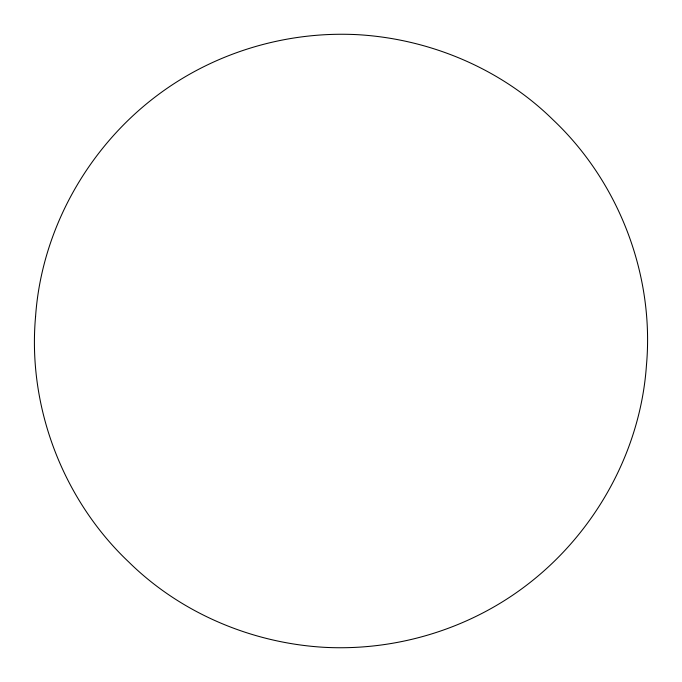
<?xml version="1.0" encoding="UTF-8"?>
<svg xmlns="http://www.w3.org/2000/svg" width="682" height="682" viewBox="0 0 682 682"><rect width="100%" height="100%" fill="white"/><g stroke="black" fill="none" stroke-linecap="round" stroke-linejoin="round"><path stroke-width="1.02" d="M35.575 316.439C27.391 406.813 62.966 499.812 128.83 562.07C180.704 613.152 251.811 643.109 324.291 647.32C395.33 651.088 467.426 629.605 524.39 586.861C593.945 534.876 640.389 452.43 646.425 365.561C654.609 275.187 619.034 182.188 553.17 119.938C501.296 68.848 430.189 38.891 357.709 34.68C286.67 30.912 214.574 52.395 157.61 95.139C88.055 147.124 41.611 229.57 35.575 316.439"/></g></svg>
